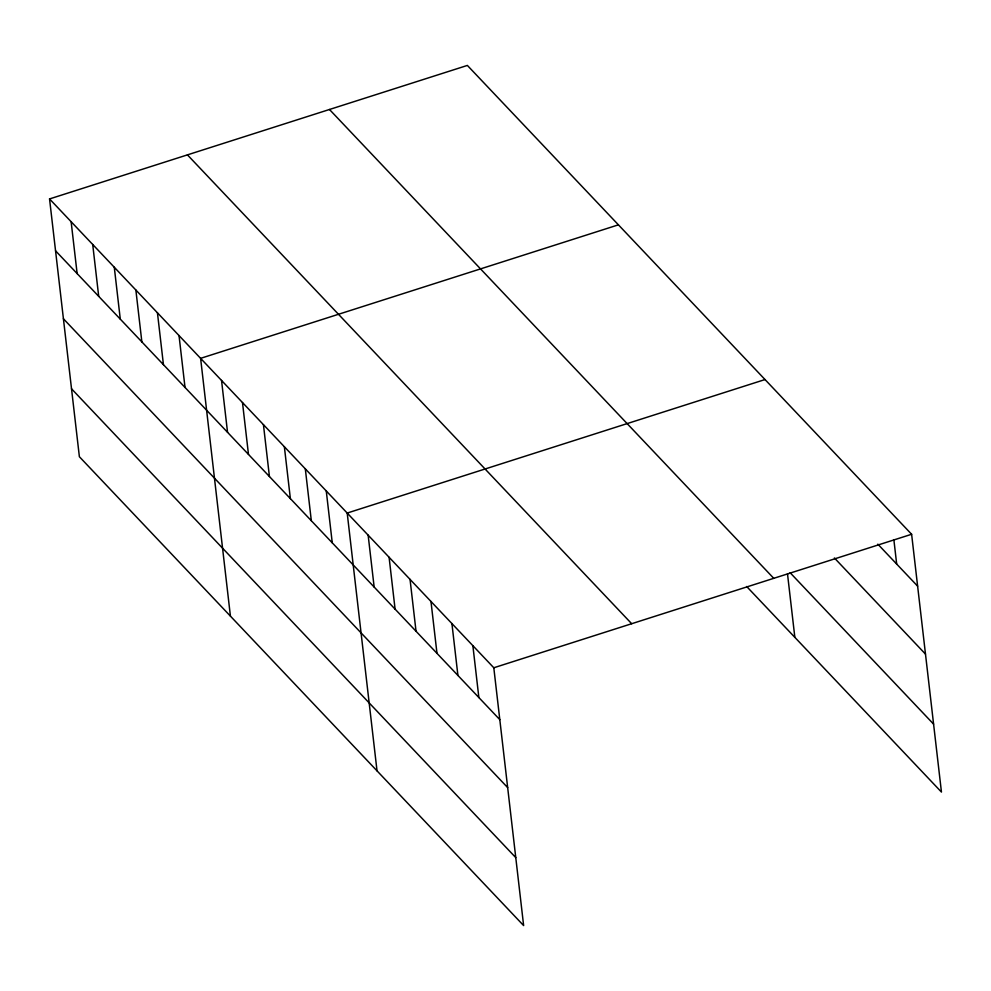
<?xml version="1.0" encoding="UTF-8"?>
<svg xmlns="http://www.w3.org/2000/svg" width="991" height="991" viewBox="0 0 991 991"><rect width="100%" height="100%" fill="white"/><g stroke="black" fill="none" stroke-linecap="round" stroke-linejoin="round"><path stroke-width="1.49" d="M49.55 198.931L493.803 667.773L523.632 925.569L79.379 456.727L49.55 198.931L467.368 65.431L911.621 534.273L941.45 792.069L746.669 586.511M618.409 224.833L200.603 358.346L230.42 616.129M765.015 379.553L347.197 513.053L377.026 770.849M493.803 667.773L911.621 534.273M877.828 544.158L917.629 586.152M834.385 557.958L925.483 654.097M790.124 572.711L933.584 724.111M329.483 109.493L773.748 578.323M187.435 154.881L631.688 623.723M55.558 250.81L499.811 719.652M63.412 318.768L507.677 787.61M71.513 388.782L515.766 857.611M893.857 539.637L896.682 564.052M787.498 573.826L794.844 637.349M472.868 645.674L478.864 697.553M451.921 623.574L457.916 675.453M430.974 601.463L436.981 653.342M410.039 579.363L416.034 631.242M389.091 557.264L395.087 609.143M368.144 535.165L374.152 587.044M326.262 490.954L332.258 542.833M305.315 468.854L311.323 520.733M284.367 446.755L290.375 498.634M263.433 424.644L269.428 476.522M242.485 402.544L248.481 454.423M221.538 380.445L227.546 432.324M179.024 335.565L185.02 387.444M157.445 312.797L163.441 364.676M135.866 290.029L141.862 341.907M114.287 267.248L120.283 319.127M92.708 244.48L98.704 296.359M71.129 221.711L77.137 273.59"/></g></svg>
